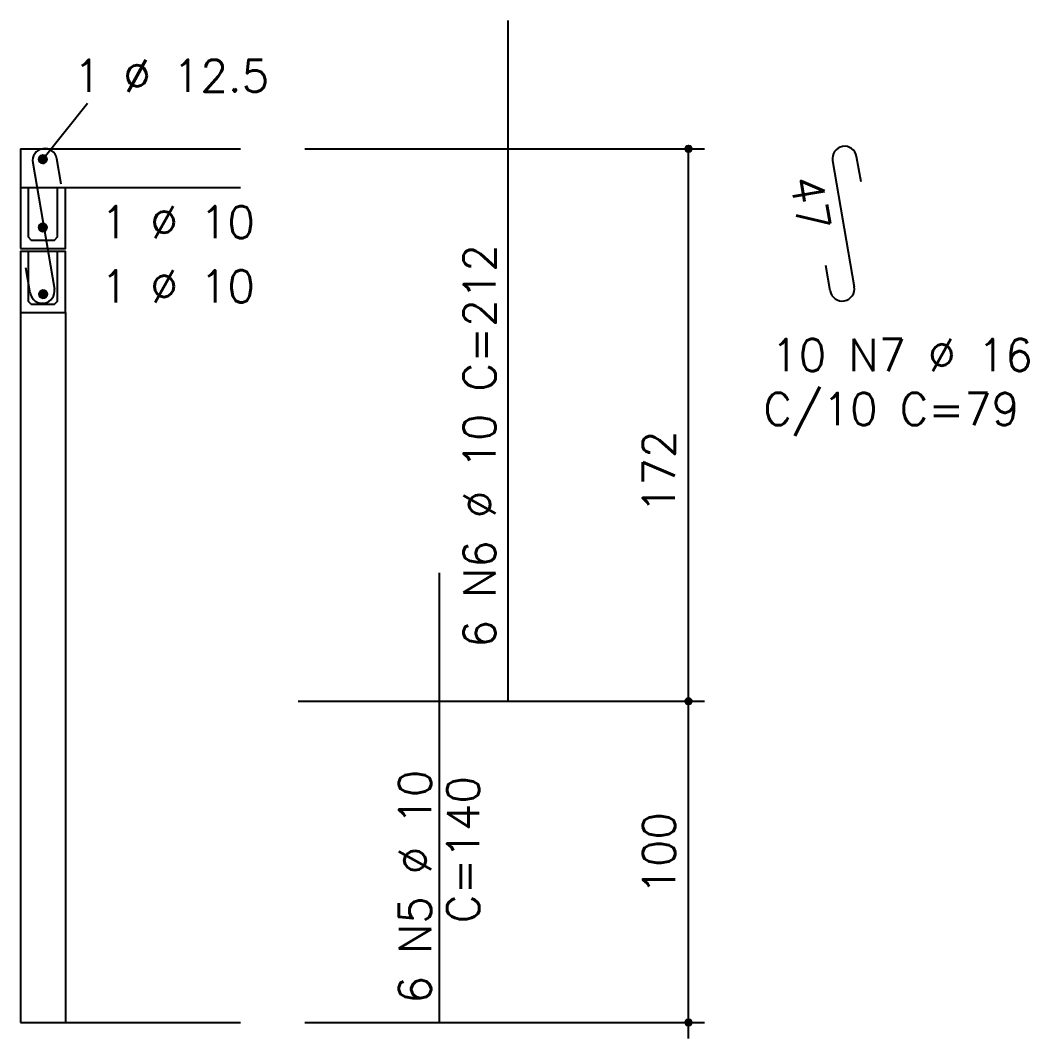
# Model space of a CAD drawing. Extents: x -3 to 120, y -1 to 61.
# Drawn here: x 54.99 to 61.27, y 25.32 to 31.66 of the extents above; entities that cross this region are included whole.
import ezdxf

# ---------------------------------------------------------------- set-up
doc = ezdxf.new("R2010")
doc.units = 0
doc.header["$MEASUREMENT"] = 0
for name, color, linetype in [('PENA_01', 1, 'CONTINUOUS'), ('PENA_02', 2, 'CONTINUOUS'), ('PENA_03', 3, 'CONTINUOUS'), ('PENA_05', 5, 'CONTINUOUS')]:
    doc.layers.add(name, color=color, linetype=linetype)
doc.styles.get("Standard").update_dxf_attribs({"font": 'ROMANS.SHX'})

msp = doc.modelspace()

# ---------------------------------------------------------------- linework, layer by layer
at = {"layer": 'PENA_01', "linetype": 'Continuous'}
msp.add_line((55.1305, 30.7984), (55.4094, 31.147), dxfattribs=at)
at = {"layer": 'PENA_02', "linetype": 'Continuous'}
for centre, radius in [((59.151, 30.8634), 0.02), ((59.151, 30.8634), 0.01), ((59.151, 27.4234), 0.02), ((59.151, 27.4234), 0.01), ((59.151, 25.4234), 0.02), ((59.151, 25.4234), 0.01)]:
    msp.add_circle(centre, radius, dxfattribs=at)
at = {"layer": 'PENA_03', "linetype": 'Continuous'}
for p, q in [((54.991, 30.8634), (54.991, 30.2434)), ((54.991, 30.8634), (56.3617, 30.8634)), ((56.7617, 30.8634), (59.251, 30.8634)), ((59.151, 25.3228), (59.151, 30.8634)), ((54.991, 30.6234), (56.3617, 30.6234)), ((54.991, 29.8434), (54.991, 25.4234)), ((55.271, 29.8434), (55.271, 25.4234)), ((56.7197, 27.4234), (59.251, 27.4234)), ((54.991, 25.4234), (56.3617, 25.4234)), ((56.7617, 25.4234), (59.251, 25.4234))]:
    msp.add_line(p, q, dxfattribs=at)
for points in [[(55.1555, 30.7984), (55.1534, 30.8085), (55.1473, 30.8169), (55.1383, 30.8221), (55.1279, 30.8232), (55.118, 30.82), (55.1103, 30.8131), (55.1061, 30.8036), (55.1061, 30.7932), (55.1103, 30.7837), (55.118, 30.7767), (55.1279, 30.7735), (55.1383, 30.7746), (55.1473, 30.7798), (55.1534, 30.7882), (55.1555, 30.7984)], [(54.991, 30.2434), (55.271, 30.2434), (55.271, 30.6234)], [(55.221, 30.6234), (55.221, 30.3134), (55.201, 30.2934), (55.061, 30.2934), (55.041, 30.3134), (55.041, 30.6234)], [(55.1555, 30.3744), (55.1534, 30.3845), (55.1473, 30.3929), (55.1383, 30.3981), (55.1279, 30.3992), (55.118, 30.396), (55.1103, 30.3891), (55.1061, 30.3796), (55.1061, 30.3692), (55.1103, 30.3597), (55.118, 30.3527), (55.1279, 30.3495), (55.1383, 30.3506), (55.1473, 30.3558), (55.1534, 30.3642), (55.1555, 30.3744)], [(54.991, 29.8434), (55.271, 29.8434), (55.271, 30.2234), (54.991, 30.2234), (54.991, 29.8434)], [(55.221, 30.2234), (55.221, 29.9134), (55.201, 29.8934), (55.061, 29.8934), (55.041, 29.9134), (55.041, 30.2234)], [(55.1576, 29.9584), (55.1554, 29.9685), (55.1493, 29.9769), (55.1403, 29.9821), (55.13, 29.9832), (55.1201, 29.98), (55.1124, 29.9731), (55.1081, 29.9636), (55.1081, 29.9532), (55.1124, 29.9437), (55.1201, 29.9367), (55.13, 29.9335), (55.1403, 29.9346), (55.1493, 29.9398), (55.1554, 29.9482), (55.1576, 29.9584)]]:
    msp.add_lwpolyline(points, dxfattribs=at)
for centre in [(55.1305, 30.7984), (55.1305, 30.3744), (55.1326, 29.9584)]:
    msp.add_circle(centre, 0.025, dxfattribs=at)
for points in [[(55.1555, 30.7984), (55.118, 30.82), (55.107, 30.8069)], [(55.1555, 30.7984), (55.118, 30.82), (55.1103, 30.8131)], [(55.1555, 30.7984), (55.1279, 30.8232), (55.118, 30.82)], [(55.1555, 30.7984), (55.1349, 30.823), (55.118, 30.82)], [(55.1555, 30.7984), (55.1383, 30.8221), (55.1279, 30.8232)], [(55.1555, 30.7984), (55.1497, 30.8144), (55.1349, 30.823)], [(55.1555, 30.7984), (55.1473, 30.8169), (55.1383, 30.8221)], [(55.1555, 30.7984), (55.1534, 30.8085), (55.1473, 30.8169)], [(55.1555, 30.7984), (55.1103, 30.8131), (55.1061, 30.8036)], [(55.1555, 30.7984), (55.1061, 30.8036), (55.1061, 30.7932)], [(55.1555, 30.7984), (55.1061, 30.7932), (55.1103, 30.7837)], [(55.1555, 30.7984), (55.107, 30.8069), (55.107, 30.7898)], [(55.1555, 30.7984), (55.107, 30.7898), (55.118, 30.7767)], [(55.1555, 30.7984), (55.1103, 30.7837), (55.118, 30.7767)], [(55.1555, 30.7984), (55.118, 30.7767), (55.1349, 30.7737)], [(55.1555, 30.7984), (55.118, 30.7767), (55.1279, 30.7735)], [(55.1555, 30.7984), (55.1279, 30.7735), (55.1383, 30.7746)], [(55.1555, 30.7984), (55.1349, 30.7737), (55.1497, 30.7823)], [(55.1555, 30.7984), (55.1383, 30.7746), (55.1473, 30.7798)], [(55.1555, 30.7984), (55.1473, 30.7798), (55.1534, 30.7882)], [(55.1555, 30.7984), (55.1497, 30.7823), (55.1555, 30.7984)], [(55.1555, 30.7984), (55.1534, 30.7882), (55.1555, 30.7984)], [(55.1555, 30.3744), (55.1103, 30.3891), (55.1061, 30.3796)], [(55.1555, 30.3744), (55.1061, 30.3796), (55.1061, 30.3692)], [(55.1555, 30.3744), (55.1061, 30.3692), (55.1103, 30.3597)], [(55.1555, 30.3744), (55.118, 30.396), (55.107, 30.3829)], [(55.1555, 30.3744), (55.107, 30.3829), (55.107, 30.3658)], [(55.1555, 30.3744), (55.107, 30.3658), (55.118, 30.3527)], [(55.1555, 30.3744), (55.118, 30.396), (55.1103, 30.3891)], [(55.1555, 30.3744), (55.1103, 30.3597), (55.118, 30.3527)], [(55.1555, 30.3744), (55.1279, 30.3992), (55.118, 30.396)], [(55.1555, 30.3744), (55.1349, 30.399), (55.118, 30.396)], [(55.1555, 30.3744), (55.118, 30.3527), (55.1349, 30.3497)], [(55.1555, 30.3744), (55.118, 30.3527), (55.1279, 30.3495)], [(55.1555, 30.3744), (55.1383, 30.3981), (55.1279, 30.3992)], [(55.1555, 30.3744), (55.1279, 30.3495), (55.1383, 30.3506)], [(55.1555, 30.3744), (55.1497, 30.3904), (55.1349, 30.399)], [(55.1555, 30.3744), (55.1349, 30.3497), (55.1497, 30.3583)], [(55.1555, 30.3744), (55.1473, 30.3929), (55.1383, 30.3981)], [(55.1555, 30.3744), (55.1383, 30.3506), (55.1473, 30.3558)], [(55.1555, 30.3744), (55.1534, 30.3845), (55.1473, 30.3929)], [(55.1555, 30.3744), (55.1473, 30.3558), (55.1534, 30.3642)], [(55.1555, 30.3744), (55.1497, 30.3583), (55.1555, 30.3744)], [(55.1555, 30.3744), (55.1534, 30.3642), (55.1555, 30.3744)], [(55.1576, 29.9584), (55.1124, 29.9731), (55.1081, 29.9636)], [(55.1576, 29.9584), (55.1081, 29.9636), (55.1081, 29.9532)], [(55.1576, 29.9584), (55.1081, 29.9532), (55.1124, 29.9437)], [(55.1576, 29.9584), (55.1201, 29.98), (55.1091, 29.9669)], [(55.1576, 29.9584), (55.1091, 29.9669), (55.1091, 29.9498)], [(55.1576, 29.9584), (55.1091, 29.9498), (55.1201, 29.9367)], [(55.1576, 29.9584), (55.1201, 29.98), (55.1124, 29.9731)], [(55.1576, 29.9584), (55.1124, 29.9437), (55.1201, 29.9367)], [(55.1576, 29.9584), (55.13, 29.9832), (55.1201, 29.98)], [(55.1576, 29.9584), (55.1369, 29.983), (55.1201, 29.98)], [(55.1576, 29.9584), (55.1201, 29.9367), (55.1369, 29.9337)], [(55.1576, 29.9584), (55.1201, 29.9367), (55.13, 29.9335)], [(55.1576, 29.9584), (55.1403, 29.9821), (55.13, 29.9832)], [(55.1576, 29.9584), (55.13, 29.9335), (55.1403, 29.9346)], [(55.1576, 29.9584), (55.1517, 29.9744), (55.1369, 29.983)], [(55.1576, 29.9584), (55.1369, 29.9337), (55.1517, 29.9423)], [(55.1576, 29.9584), (55.1493, 29.9769), (55.1403, 29.9821)], [(55.1576, 29.9584), (55.1403, 29.9346), (55.1493, 29.9398)], [(55.1576, 29.9584), (55.1554, 29.9685), (55.1493, 29.9769)], [(55.1576, 29.9584), (55.1493, 29.9398), (55.1554, 29.9482)], [(55.1576, 29.9584), (55.1517, 29.9423), (55.1576, 29.9584)], [(55.1576, 29.9584), (55.1554, 29.9482), (55.1576, 29.9584)]]:
    msp.add_solid(points, dxfattribs=at)
at = {"layer": 'PENA_05', "linetype": 'Continuous'}
for p, q in [((58.0272, 27.4234), (58.0272, 31.6634)), ((60.2249, 30.6585), (60.1978, 30.8162)), ((55.0678, 30.7763), (55.2027, 29.9903)), ((55.2447, 30.6443), (55.2176, 30.802)), ((60.048, 30.7905), (60.1829, 30.0044)), ((55.0529, 29.9646), (55.0258, 30.1223)), ((60.0331, 29.9787), (60.0061, 30.1364)), ((57.6013, 25.4234), (57.6013, 28.2234))]:
    msp.add_line(p, q, dxfattribs=at)
for centre, start, end in [((60.1229, 30.8033), 9.73984, 189.73984), ((55.1427, 30.7892), 9.73984, 189.73984), ((60.108, 29.9916), 189.73984, 9.73984), ((55.1278, 29.9774), 189.73984, 9.73984)]:
    msp.add_arc(centre, 0.076, start, end, dxfattribs=at)

# ---------------------------------------------------------------- texts
at = {"layer": 'PENA_03', "linetype": 'Continuous'}
for s, p in [('1 %%c 12.5', (55.3231, 31.2184)), ('1 %%c 10', (55.4918, 30.3071)), ('1 %%c 10', (55.4918, 29.9071)), ('10 N7 %%c 16', (59.6657, 29.4798)), ('C/10 C=79', (59.6163, 29.1436))]:
    msp.add_text(s, height=0.2, dxfattribs=at).set_placement(p)
for s, rotation, p in [('47', 279.73984, (59.7814, 30.6765)), ('6 N6 %%c 10 C=212', 90, (57.9502, 27.7578)), ('172', 90, (59.0656, 28.5952)), ('6 N5 %%c 10', 90, (57.5479, 25.5407)), ('C=140', 90, (57.8479, 26.0407)), ('100', 90, (59.0672, 26.2196))]:
    msp.add_text(s, height=0.2, rotation=rotation, dxfattribs=at).set_placement(p)

doc.saveas('drawing.dxf')
